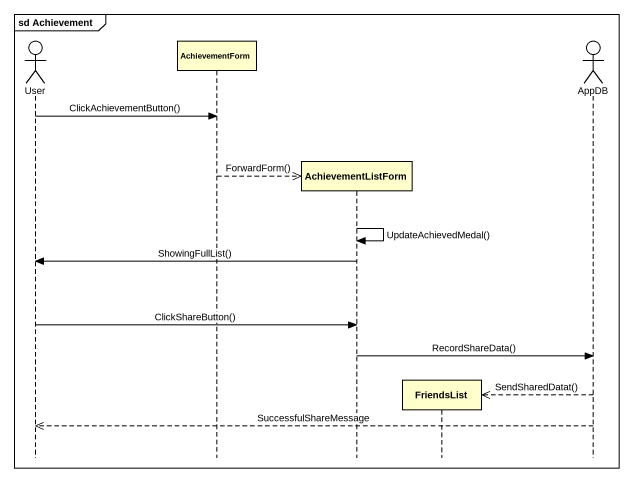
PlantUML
@startuml
mainframe sd Achievement
hide footbox
actor User
participant AchievementForm
participant AchievementListForm
participant FriendsList
actor AppDB

User -> AchievementForm : ClickAchievementButton()
AchievementForm -->> AchievementListForm ** : ForwardForm()
AchievementListForm -> AchievementListForm : UpdateAchievedMedal()
AchievementListForm -> User : ShowingFullList()
User -> AchievementListForm : ClickShareButton()
AchievementListForm -> AppDB : RecordShareData()
AppDB -->> FriendsList ** : SendSharedDatat()
AppDB -->> User : SuccessfulShareMessage
@enduml
